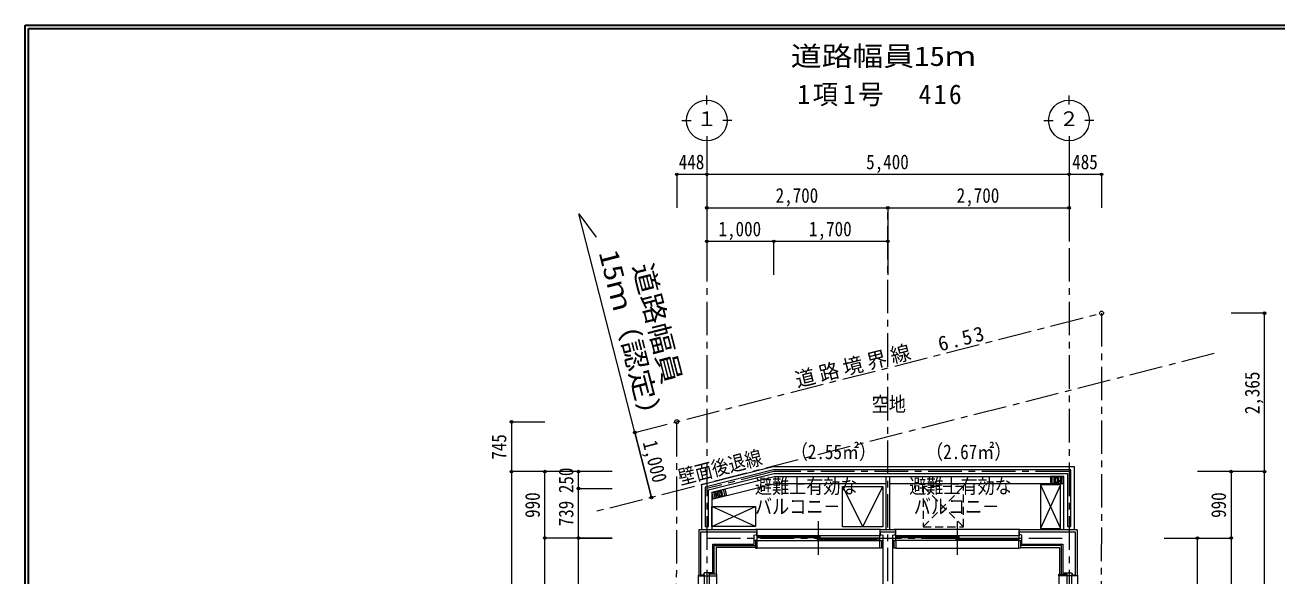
# Model space of a CAD drawing. Units: millimetres at full size; details may follow other scales. Extents: x -443943 to 462275, y -43546 to 79452.
# Drawn here: x -134034 to -115368, y 8053 to 16273 of the extents above; entities that cross this region are included whole.
import ezdxf
from ezdxf.enums import TextEntityAlignment as Align

# ---------------------------------------------------------------- set-up
doc = ezdxf.new("R2010")
doc.units = ezdxf.units.MM
doc.header["$LTSCALE"] = 100
doc.header["$PDMODE"] = 32
doc.header["$PDSIZE"] = 40
for name, pattern in [('CHAIN1', [8, 5, -1, 1, -1]), ('DASHED1', [1.8, 1.2, -0.6]), ('DASHED2', [3, 2, -1])]:
    doc.linetypes.add(name, pattern=pattern)
doc.layers.add('4-1_通り芯', color=4, linetype='Continuous', lineweight=9)
doc.styles.add('ＭＳ ゴシック', font='')
doc.styles.get('ＭＳ ゴシック').set_extended_font_data('MS Gothic')

msp = doc.modelspace()

# ---------------------------------------------------------------- linework, layer by layer
at = {"layer": '4-1_通り芯', "color": 5, "lineweight": 30}
for p, q in [((-134034.3, 16273.1), (-78634.3, 16273.1)), ((-134034.3, -23080.8), (-134034.3, 16273.1)), ((-133984.3, 16223.1), (-78684.3, 16223.1)), ((-133984.3, -23030.8), (-133984.3, 16223.1))]:
    msp.add_line(p, q, dxfattribs=at)
at = {"layer": '4-1_通り芯', "color": 7, "lineweight": 15}
for p, q in [((-123868.2, 15085), (-123868.2, 15220)), ((-118468.2, 15085), (-118468.2, 15220)), ((-124242.1, 14848.7), (-124104.4, 14848.7)), ((-123496.9, 14848.7), (-123631.9, 14848.7)), ((-118842.1, 14848.7), (-118704.4, 14848.7)), ((-118096.9, 14848.7), (-118231.9, 14848.7)), ((-123868.2, 14612.5), (-123868.2, 14477.5)), ((-118468.2, 14612.5), (-118468.2, 14477.5)), ((-117983.5, 14045), (-124316.4, 14045)), ((-124316.4, 14045), (-124316.4, 13545)), ((-123868.2, 14045), (-123868.2, 12545)), ((-118468.2, 14045), (-118468.2, 13045)), ((-117983.5, 14045), (-117983.5, 13545)), ((-123868.2, 13545), (-118468.2, 13545)), ((-121168.2, 13545), (-121168.2, 12545)), ((-121168.2, 13045), (-123868.2, 13045)), ((-122870.7, 12545), (-122870.7, 13045)), ((-115551.9, 11974.1), (-116051.9, 11974.1)), ((-115551.9, -6963.1), (-115551.9, 11974.1)), ((-126782.4, 10354.2), (-126782.4, -6963.1)), ((-126782.4, 10354.2), (-126282.4, 10354.2)), ((-124943, 10193.9), (-124695.2, 9225.1)), ((-125282.4, 9609.1), (-126782.4, 9609.1)), ((-126282.4, -6100.9), (-126282.4, 9609.1)), ((-125782.4, -6100.9), (-125782.4, 9609.1)), ((-121193.2, 8739.1), (-121193.2, 9534.1)), ((-121143.2, 9534.1), (-121143.2, 8739.1)), ((-115551.9, 9609.1), (-116551.9, 9609.1)), ((-116051.9, 9609.1), (-116051.9, -6100.9)), ((-125782.4, 9357.9), (-125282.4, 9357.9)), ((-123943.2, 8739.1), (-123943.2, 9416.3)), ((-121843.2, 9064), (-121843.2, 9079)), ((-125282.4, 8619.1), (-126282.4, 8619.1)), ((-125782.4, 8619.1), (-125282.4, 8619.1)), ((-123128.2, 8669.1), (-123118.2, 8669.1)), ((-119218.2, 8739.1), (-119218.2, 8669.1)), ((-118348.2, 8739.1), (-119218.2, 8739.1)), ((-119208.2, 8669.1), (-119218.2, 8669.1)), ((-117051.9, 8619.1), (-116051.9, 8619.1)), ((-116551.9, -6100.9), (-116551.9, 8619.1)), ((-121263.2, 8479.1), (-121243.2, 8479.1)), ((-121073.2, 8479.1), (-121093.2, 8479.1)), ((-123918.2, 8064.1), (-123918.2, 8054.1)), ((-118418.2, 8064.1), (-118418.2, 8054.1))]:
    msp.add_line(p, q, dxfattribs=at)
at = {"layer": '4-1_通り芯', "linetype": 'CHAIN1'}
for p, q in [((-123868.2, 14545), (-123868.2, -6100.9)), ((-118468.2, 14545), (-118468.2, -4050.9)), ((-124943, 10193.9), (-117983.5, 11974.1)), ((-117983.5, 11974.1), (-118000, -6963.1)), ((-124330.7, -6963.1), (-124316.4, 10354.2)), ((-123868.2, 8619.1), (-118468.2, 8619.1))]:
    msp.add_line(p, q, dxfattribs=at)
at = {"layer": '4-1_通り芯', "color": 2, "linetype": 'CHAIN1', "lineweight": 15}
msp.add_line((-116304.1, 11371.4), (-125534.6, 9010.4), dxfattribs=at)
at = {"layer": '4-1_通り芯', "color": 2, "lineweight": 15}
for p, q in [((-118718.2, 9434.5), (-118718.2, 9534.5)), ((-118693.2, 9534.5), (-118693.2, 9434.5)), ((-118668.2, 9434.5), (-118668.2, 9534.5)), ((-118643.2, 9534.5), (-118643.2, 9434.5)), ((-118618.2, 9434.5), (-118618.2, 9534.5)), ((-118593.2, 9534.5), (-118593.2, 9434.5)), ((-118568.2, 9434.5), (-118568.2, 9534.5)), ((-123623.3, 9239.1), (-123647.7, 9336.1)), ((-123623.5, 9342.2), (-123599, 9245.2)), ((-123768.9, 9305.5), (-123744.5, 9208.6)), ((-123720.2, 9214.7), (-123744.7, 9311.6)), ((-123720.4, 9317.7), (-123696, 9220.8)), ((-123671.8, 9226.9), (-123696.2, 9323.9)), ((-123671.9, 9330), (-123647.5, 9233))]:
    msp.add_line(p, q, dxfattribs=at)
at = {"layer": '4-1_通り芯'}
for p, q in [((-121143.2, 9434.1), (-118543.2, 9434.1)), ((-118593.2, 9411.6), (-118893.2, 8761.6)), ((-118893.2, 9411.6), (-118593.2, 8761.6)), ((-123793.2, 8789.1), (-123143.2, 9089.1)), ((-123143.2, 8789.1), (-123793.2, 9089.1)), ((-122203.2, 8369.1), (-122203.2, 8869.1)), ((-120133.2, 8369.1), (-120133.2, 8869.1)), ((-123128.2, 8669.1), (-123128.2, 8649.1)), ((-123128.2, 8654.1), (-121278.2, 8654.1)), ((-123128.2, 8589.1), (-123128.2, 8584.1)), ((-123118.2, 8584.1), (-123118.2, 8669.1)), ((-123103.2, 8649.1), (-123103.2, 8654.1)), ((-123103.2, 8584.1), (-123103.2, 8589.1)), ((-123060.7, 8646.6), (-123060.7, 8623.6)), ((-122223.2, 8635.1), (-123060.7, 8635.1)), ((-122223.2, 8646.6), (-122223.2, 8623.6)), ((-122183.2, 8614.6), (-122183.2, 8591.6)), ((-121345.7, 8603.1), (-122183.2, 8603.1)), ((-121345.7, 8614.6), (-121345.7, 8591.6)), ((-121303.2, 8649.1), (-121303.2, 8654.1)), ((-121303.2, 8584.1), (-121303.2, 8589.1)), ((-121288.2, 8584.1), (-121288.2, 8669.1)), ((-121278.2, 8649.1), (-121278.2, 8669.1)), ((-121058.2, 8669.1), (-121058.2, 8649.1)), ((-121058.2, 8654.1), (-119208.2, 8654.1)), ((-121058.2, 8584.1), (-121058.2, 8589.1)), ((-121048.2, 8584.1), (-121048.2, 8669.1)), ((-121033.2, 8649.1), (-121033.2, 8654.1)), ((-121033.2, 8584.1), (-121033.2, 8589.1)), ((-120990.7, 8623.6), (-120990.7, 8646.6)), ((-120153.2, 8635.1), (-120990.7, 8635.1)), ((-120153.2, 8623.6), (-120153.2, 8646.6)), ((-120113.2, 8614.6), (-120113.2, 8591.6)), ((-119275.7, 8603.1), (-120113.2, 8603.1)), ((-119275.7, 8614.6), (-119275.7, 8591.6)), ((-119233.2, 8654.1), (-119233.2, 8649.1)), ((-119233.2, 8584.1), (-119233.2, 8589.1)), ((-119218.2, 8669.1), (-119218.2, 8584.1)), ((-119208.2, 8649.1), (-119208.2, 8669.1)), ((-119208.2, 8589.1), (-119208.2, 8584.1)), ((-123143.2, 8584.1), (-123163.2, 8584.1)), ((-121288.2, 8469.1), (-123118.2, 8469.1)), ((-121263.2, 8584.1), (-121243.2, 8584.1)), ((-121243.2, 8509.1), (-121263.2, 8509.1)), ((-121073.2, 8584.1), (-121093.2, 8584.1)), ((-121093.2, 8509.1), (-121073.2, 8509.1)), ((-119208.2, 8584.1), (-121058.2, 8584.1)), ((-121048.2, 8469.1), (-119218.2, 8469.1)), ((-119193.2, 8584.1), (-119173.2, 8584.1)), ((-123898.2, 8064.1), (-123918.2, 8064.1)), ((-123918.2, 8054.1), (-123833.2, 8054.1)), ((-123903.2, 7114.1), (-123903.2, 8064.1)), ((-123838.2, 8064.1), (-123833.2, 8064.1)), ((-123833.2, 8079.1), (-123833.2, 8099.1)), ((-123833.2, 8064.1), (-123833.2, 7114.1)), ((-123718.2, 7124.1), (-123718.2, 8054.1)), ((-118618.2, 8054.1), (-118618.2, 7124.1)), ((-118503.2, 8079.1), (-118503.2, 8099.1)), ((-118503.2, 8064.1), (-118503.2, 7114.1)), ((-118498.2, 8064.1), (-118503.2, 8064.1)), ((-118418.2, 8054.1), (-118503.2, 8054.1)), ((-118418.2, 8064.1), (-118438.2, 8064.1)), ((-118433.2, 8064.1), (-118433.2, 7114.1))]:
    msp.add_line(p, q, dxfattribs=at)
at = {"layer": '4-1_通り芯', "color": 2, "linetype": 'DASHED1', "lineweight": 15}
for p, q in [((-120043.2, 8786.6), (-120643.2, 9386.6)), ((-120643.2, 8786.6), (-120043.2, 9386.6))]:
    msp.add_line(p, q, dxfattribs=at)
at = {"layer": '4-1_通り芯'}
for points in [[(-124695.2, 9225.1), (-125778, 13458.3), (-125521, 13106.1)], [(-123793.2, 9196.3), (-122849.1, 9434.1), (-121193.2, 9434.1)], [(-123143.2, 8739.1), (-123143.2, 8749.1), (-121278.2, 8749.1), (-121278.2, 8739.1)], [(-123128.2, 8584.1), (-121278.2, 8584.1), (-121278.2, 8589.1)], [(-121073.2, 8739.1), (-121073.2, 8749.1), (-119208.2, 8749.1), (-119208.2, 8739.1)], [(-123758.2, 8079.1), (-123758.2, 8509.1), (-123143.2, 8509.1)], [(-118578.2, 8079.1), (-118578.2, 8509.1), (-119193.2, 8509.1)], [(-123988.2, 8064.1), (-123998.2, 8064.1), (-123998.2, 7099.1), (-123988.2, 7099.1)], [(-118348.2, 7099.1), (-118338.2, 7099.1), (-118338.2, 8064.1), (-118348.2, 8064.1)]]:
    msp.add_lwpolyline(points, dxfattribs=at)
at = {"layer": '4-1_通り芯', "linetype": 'CHAIN1'}
for points in [[(-120295.2, 1573.6), (-121168.2, 1573.6), (-121168.2, 13545)], [(-118468.2, 9609.1), (-122870.7, 9609.1), (-123868.2, 9357.9)]]:
    msp.add_lwpolyline(points, dxfattribs=at)
at = {"layer": '4-1_通り芯', "color": 7, "lineweight": 15}
for points in [[(-123943.2, 9416.3), (-122880, 9684.1), (-118393.2, 9684.1), (-118393.2, 8739.1)], [(-118543.2, 8739.1), (-118543.2, 9534.1), (-122861.5, 9534.1), (-123793.2, 9299.4), (-123793.2, 8739.1)], [(-123118.2, 8669.1), (-123118.2, 8739.1), (-123988.2, 8739.1), (-123988.2, 8054.1), (-123918.2, 8054.1)], [(-121058.2, 8669.1), (-121048.2, 8669.1), (-121048.2, 8739.1), (-121288.2, 8739.1), (-121288.2, 8669.1), (-121278.2, 8669.1)], [(-118348.2, 8739.1), (-118348.2, 8054.1), (-118418.2, 8054.1)], [(-123143.2, 8479.1), (-123728.2, 8479.1), (-123728.2, 8079.1)], [(-119193.2, 8479.1), (-118608.2, 8479.1), (-118608.2, 8079.1)]]:
    msp.add_lwpolyline(points, dxfattribs=at)
at = {"layer": '4-1_通り芯'}
for points in [[(-118443.2, 9634.1), (-122873.8, 9634.1), (-123893.2, 9377.4), (-123893.2, 8789.1), (-123843.2, 8789.1), (-123843.2, 9338.4), (-122867.6, 9584.1), (-118493.2, 9584.1), (-118493.2, 8789.1), (-118443.2, 8789.1)], [(-118593.2, 9411.6), (-118893.2, 9411.6), (-118893.2, 8761.6), (-118593.2, 8761.6)], [(-123793.2, 8789.1), (-123793.2, 9089.1), (-123143.2, 9089.1), (-123143.2, 8789.1)], [(-123115.2, 8623.6), (-123115.2, 8646.6), (-122183.2, 8646.6), (-122183.2, 8623.6)], [(-122223.2, 8614.6), (-122223.2, 8591.6), (-121291.2, 8591.6), (-121291.2, 8614.6)], [(-121045.2, 8646.6), (-120113.2, 8646.6), (-120113.2, 8623.6), (-121045.2, 8623.6)], [(-119221.2, 8591.6), (-120153.2, 8591.6), (-120153.2, 8614.6), (-119221.2, 8614.6)]]:
    msp.add_lwpolyline(points, close=True, dxfattribs=at)
at = {"layer": '4-1_通り芯', "color": 2, "lineweight": 15}
for points in [[(-118543.2, 9434.5), (-118543.2, 9534.5), (-118743.2, 9534.5), (-118743.2, 9434.5)], [(-123793.2, 9299.4), (-123599.2, 9348.3), (-123574.8, 9251.3), (-123768.8, 9202.5)], [(-121243.2, 8786.6), (-121843.2, 8786.6), (-121843.2, 9386.6), (-121243.2, 9386.6)]]:
    msp.add_lwpolyline(points, close=True, dxfattribs=at)
msp.add_lwpolyline([(-121843.2, 9386.6), (-121543.2, 8786.6), (-121243.2, 9386.6)], dxfattribs=at)
at = {"layer": '4-1_通り芯', "color": 2, "linetype": 'DASHED1', "lineweight": 15}
msp.add_lwpolyline([(-120043.2, 8786.6), (-120043.2, 9386.6), (-120643.2, 9386.6), (-120643.2, 8786.6)], close=True, dxfattribs=at)
at = {"layer": '4-1_通り芯', "color": 3, "lineweight": 20}
for points in [[(-123918.2, 8064.1), (-123958.2, 8064.1), (-123958.2, 8709.1), (-123128.2, 8709.1), (-123128.2, 8669.1)], [(-123778.2, 8099.1), (-123778.2, 8529.1), (-123163.2, 8529.1), (-123163.2, 8659.7), (-123128.2, 8669.1)], [(-121278.2, 8669.1), (-121278.2, 8709.1), (-121058.2, 8709.1), (-121058.2, 8669.1)], [(-121278.2, 8669.1), (-121243.2, 8659.7), (-121243.2, 1691.1)], [(-121093.2, 1541.1), (-121093.2, 8659.7), (-121058.2, 8669.1)], [(-119208.2, 8669.1), (-119208.2, 8709.1), (-118378.2, 8709.1), (-118378.2, 8064.1), (-118418.2, 8064.1)], [(-119173.2, 8529.1), (-119173.2, 8659.7), (-119208.2, 8669.1)], [(-119173.2, 8529.1), (-118558.2, 8529.1), (-118558.2, 8099.1), (-118427.5, 8099.1), (-118418.2, 8064.1)], [(-123778.2, 8099.1), (-123908.8, 8099.1), (-123918.2, 8064.1)]]:
    msp.add_lwpolyline(points, dxfattribs=at)
at = {"layer": '4-1_通り芯', "color": 7, "lineweight": 15}
for points in [[(-123118.2, 8584.1), (-123143.2, 8584.1), (-123143.2, 8469.1), (-123118.2, 8469.1)], [(-121288.2, 8584.1), (-121263.2, 8584.1), (-121263.2, 8469.1), (-121288.2, 8469.1)], [(-121048.2, 8584.1), (-121048.2, 8469.1), (-121073.2, 8469.1), (-121073.2, 8584.1)], [(-119218.2, 8584.1), (-119193.2, 8584.1), (-119193.2, 8469.1), (-119218.2, 8469.1)], [(-123833.2, 8054.1), (-123718.2, 8054.1), (-123718.2, 8079.1), (-123833.2, 8079.1)], [(-118503.2, 8054.1), (-118618.2, 8054.1), (-118618.2, 8079.1), (-118503.2, 8079.1)]]:
    msp.add_lwpolyline(points, close=True, dxfattribs=at)
for centre in [(-123868.2, 14848.7), (-118468.2, 14848.7)]:
    msp.add_circle(centre, 303.8, dxfattribs=at)
at = {"layer": '4-1_通り芯'}
for centre in [(-117983.5, 11974.1), (-124316.4, 10354.2)]:
    msp.add_circle(centre, 30, dxfattribs=at)
at = {"layer": '4-1_通り芯', "color": 2, "linetype": 'DASHED2', "lineweight": 15}
for centre in [(-118643.2, 9484.5), (-123684, 9275.4)]:
    msp.add_circle(centre, 37.5, dxfattribs=at)
at = {"layer": '4-1_通り芯', "color": 7}
for p in [(-124316.4, 14045), (-123868.2, 14045), (-118468.2, 14045), (-117983.5, 14045), (-123868.2, 13545), (-121168.2, 13545), (-118468.2, 13545), (-123868.2, 13045), (-122870.7, 13045), (-121168.2, 13045), (-115551.9, 11974.1), (-126782.4, 10354.2), (-124943, 10193.9), (-126782.4, 9609.1), (-126282.4, 9609.1), (-125782.4, 9609.1), (-116051.9, 9609.1), (-115551.9, 9609.1), (-125782.4, 9357.9), (-124695.2, 9225.1), (-126282.4, 8619.1), (-125782.4, 8619.1), (-125782.4, 8619.1), (-116551.9, 8619.1), (-116051.9, 8619.1)]:
    msp.add_point(p, dxfattribs=at)
at = {"layer": '4-1_通り芯'}
for p in [(-124943, 10193.9), (-124695.2, 9225.1)]:
    msp.add_point(p, dxfattribs=at)

# ---------------------------------------------------------------- texts
at = {"layer": '4-1_通り芯', "color": 2, "style": 'ＭＳ ゴシック', "width": 1.15}
msp.add_text('道路幅員15ｍ', height=293.3, dxfattribs=at).set_placement((-122617.4, 15574.3), align=Align.BOTTOM_LEFT)
at = {"layer": '4-1_通り芯', "color": 7, "style": 'ＭＳ ゴシック'}
for s, p in [('１', (-124018.2, 14698.7)), ('２', (-118618.2, 14698.7))]:
    msp.add_text(s, height=219.9, dxfattribs=at).set_placement(p, align=Align.BOTTOM_LEFT)
at = {"layer": '4-1_通り芯', "color": 7, "style": 'ＭＳ ゴシック', "width": 0.85}
for s, p in [('448', (-124287.3, 14055)), ('5,400', (-121493.2, 14055)), ('485', (-118420.8, 14055)), ('2,700', (-122843.2, 13555)), ('2,700', (-120143.2, 13555)), ('1,000', (-123694.5, 13055)), ('1,700', (-122344.5, 13055)), ('空地', (-121410.4, 10439)), ('（2.55㎡）', (-122616.7, 9729.6)), ('（2.67㎡）', (-120600.1, 9729.6)), ('避難上有効な', (-123150.6, 9217.3)), ('避難上有効な', (-120850.5, 9217.3)), ('バルコニ－', (-123150.6, 8913)), ('バルコニ－', (-120783.2, 8913))]:
    msp.add_text(s, height=219.9, dxfattribs=at).set_placement(p, align=Align.BOTTOM_LEFT)
at = {"layer": '4-1_通り芯', "color": 2, "style": 'ＭＳ ゴシック', "width": 1.15}
for s, p in [('15ｍ（認定）', (-125566, 12851.5)), ('道路幅員', (-125057.9, 12655.4))]:
    msp.add_text(s, height=293.3, rotation=284.348, dxfattribs=at).set_placement(p, align=Align.BOTTOM_LEFT)
at = {"layer": '4-1_通り芯', "color": 7, "style": 'ＭＳ ゴシック', "width": 0.85}
for s, rotation, p in [('2,365', 90, (-115561.9, 10466.6)), ('745', 90, (-126792.4, 9786.6)), ('1,000', 284.348, (-124889.9, 10026.8)), ('壁面後退線', 14.348, (-124244.3, 9346)), ('250', 90, (-125792.4, 9288.5)), ('990', 90, (-126292.4, 8919.1)), ('739', 90, (-125792.4, 8793.5)), ('990', 90, (-116061.9, 8919.1))]:
    msp.add_text(s, height=219.9, rotation=rotation, dxfattribs=at).set_placement(p, align=Align.BOTTOM_LEFT)
at = {"layer": '4-1_通り芯', "color": 2, "insert": (-122517.4, 15060.2), "char_height": 293.3, "attachment_point": 7, "style": 'ＭＳ ゴシック'}
msp.add_mtext('\\T1.19;\\W0.95;1項1号\u3000416', dxfattribs=at)
at = {"layer": '4-1_通り芯', "color": 7, "insert": (-122513.8, 10841.6), "char_height": 219.9, "attachment_point": 7, "rotation": 14.135, "style": 'ＭＳ ゴシック'}
msp.add_mtext('\\T1.22;道路境界線\u30006.53', dxfattribs=at)

doc.saveas('drawing.dxf')
